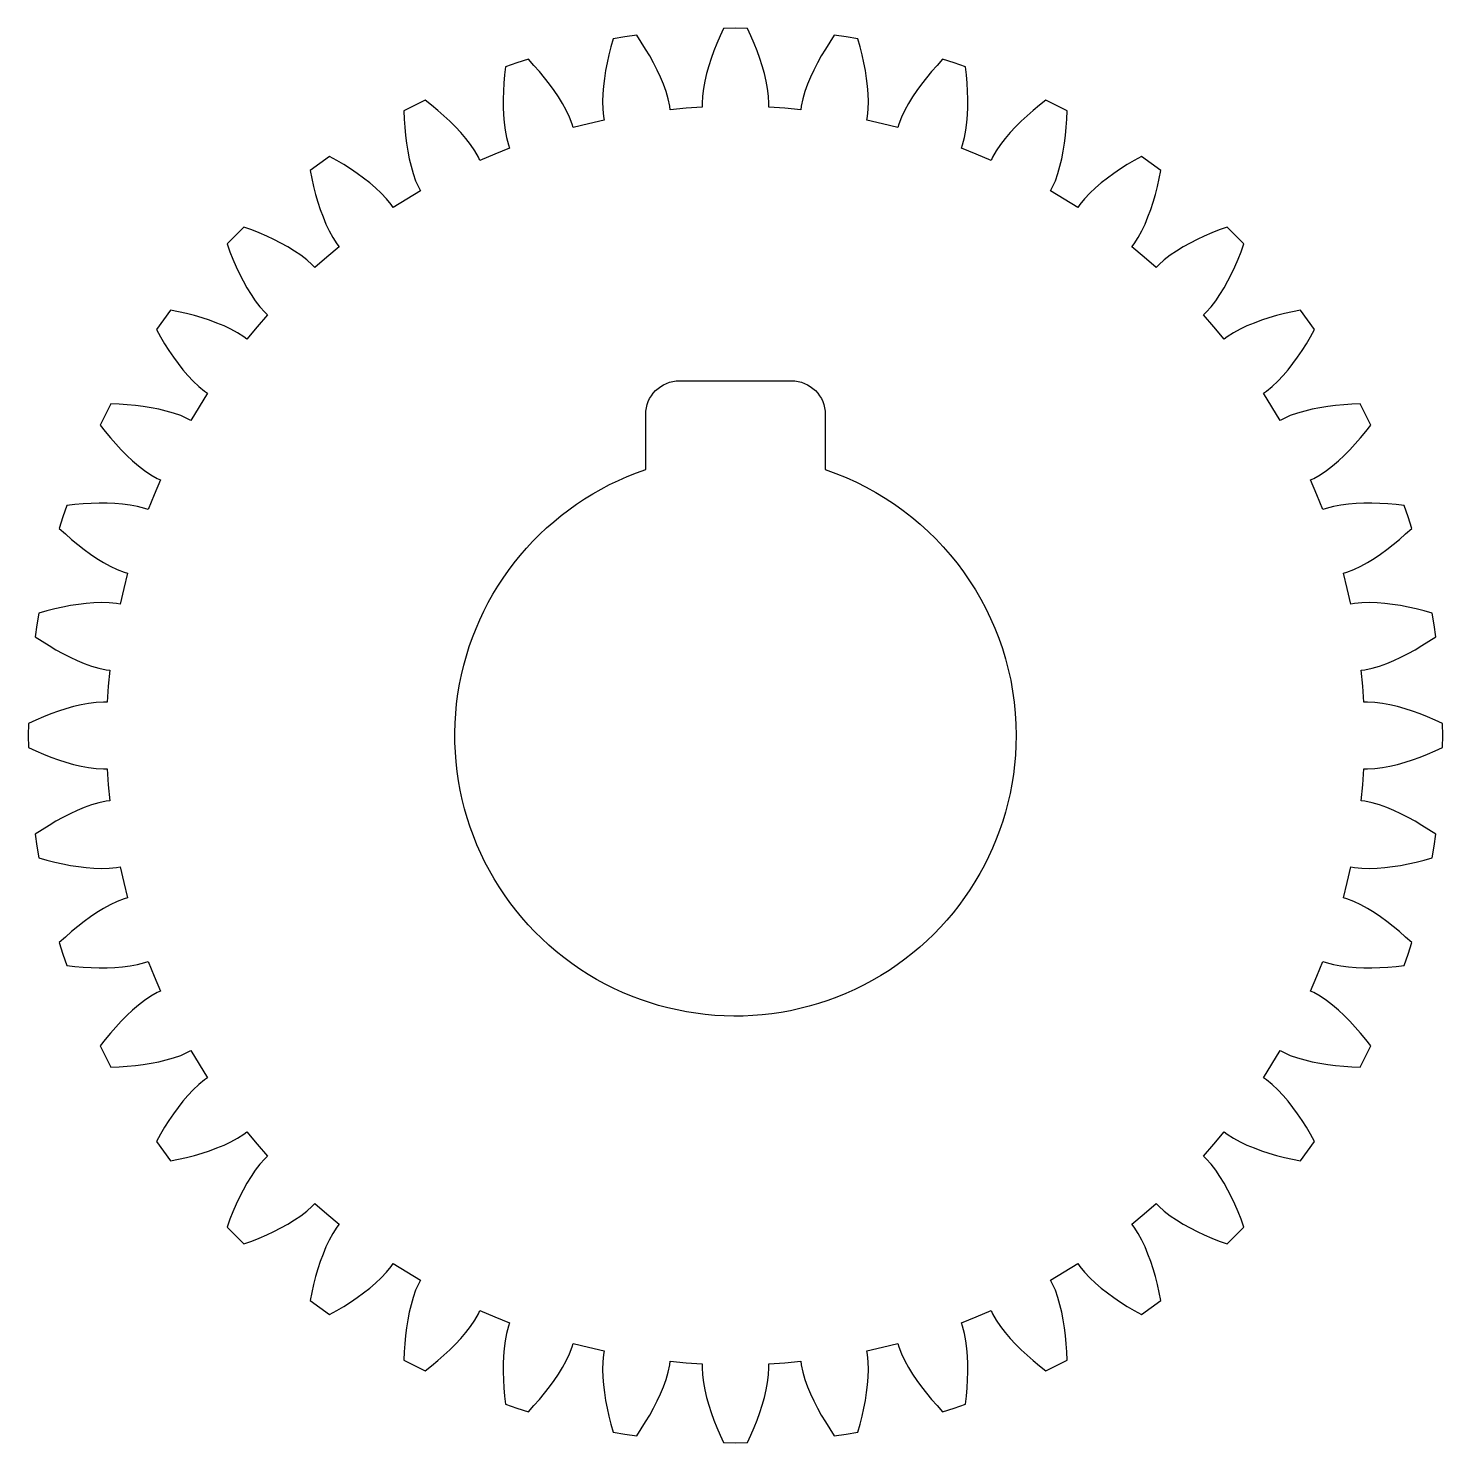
# Model space of a CAD drawing. Header units: millimetres. Extents: x -31.5 to 31.5, y -31.5 to 31.5.
import ezdxf

# ---------------------------------------------------------------- set-up
doc = ezdxf.new("R2010")
doc.units = ezdxf.units.MM
doc.layers.add('CUT', color=4, linetype='Continuous')
doc.layers.add('OUTLINE', color=7, linetype='Continuous')

msp = doc.modelspace()

# ---------------------------------------------------------------- linework, layer by layer
at = {"layer": 'CUT', "flags": 128}
msp.add_lwpolyline([(-4, 11.843), (-4, 14.3, -0.414214), (-2.5, 15.8), (2.5, 15.8, -0.414214), (4, 14.3), (4, 11.843, -0.321725), (12.5, 0, -0.610813), (-7.289, -10.155, -0.610813)], format="xyb", close=True, dxfattribs=at)
at = {"layer": 'OUTLINE', "flags": 128}
msp.add_lwpolyline([(-31.5, 0), (-31.496, -0.532), (-31.162, -0.686), (-30.827, -0.83), (-30.492, -0.962), (-30.157, -1.082), (-29.822, -1.19), (-29.486, -1.285), (-29.152, -1.366), (-28.817, -1.431), (-28.483, -1.476), (-28.151, -1.492), (-27.986, -1.484), (-27.939, -2.199), (-27.873, -2.913), (-28.038, -2.93), (-28.364, -2.998), (-28.686, -3.095), (-29.006, -3.211), (-29.325, -3.343), (-29.641, -3.489), (-29.955, -3.649), (-30.267, -3.82), (-30.577, -4.003), (-30.885, -4.197), (-31.191, -4.401), (-31.112, -4.928), (-31.024, -5.453), (-30.671, -5.553), (-30.318, -5.642), (-29.966, -5.72), (-29.616, -5.786), (-29.268, -5.841), (-28.922, -5.882), (-28.579, -5.91), (-28.239, -5.921), (-27.902, -5.913), (-27.571, -5.878), (-27.409, -5.843), (-27.251, -6.542), (-27.074, -7.237), (-27.235, -7.28), (-27.545, -7.398), (-27.849, -7.544), (-28.147, -7.709), (-28.44, -7.889), (-28.73, -8.083), (-29.015, -8.29), (-29.297, -8.508), (-29.575, -8.737), (-29.848, -8.977), (-30.118, -9.226), (-29.958, -9.734), (-29.79, -10.239), (-29.424, -10.282), (-29.062, -10.315), (-28.702, -10.337), (-28.346, -10.348), (-27.994, -10.348), (-27.646, -10.334), (-27.303, -10.308), (-26.965, -10.266), (-26.633, -10.206), (-26.312, -10.118), (-26.158, -10.059), (-25.892, -10.725), (-25.609, -11.383), (-25.76, -11.451), (-26.049, -11.616), (-26.326, -11.808), (-26.594, -12.017), (-26.856, -12.241), (-27.112, -12.478), (-27.361, -12.727), (-27.605, -12.986), (-27.844, -13.256), (-28.077, -13.535), (-28.304, -13.824), (-28.067, -14.301), (-27.821, -14.773), (-27.454, -14.759), (-27.09, -14.734), (-26.732, -14.7), (-26.379, -14.655), (-26.031, -14.599), (-25.689, -14.532), (-25.354, -14.452), (-25.027, -14.357), (-24.709, -14.246), (-24.405, -14.11), (-24.262, -14.027), (-23.895, -14.643), (-23.513, -15.249), (-23.652, -15.34), (-23.911, -15.548), (-24.154, -15.781), (-24.387, -16.03), (-24.611, -16.292), (-24.826, -16.566), (-25.034, -16.85), (-25.234, -17.145), (-25.427, -17.448), (-25.614, -17.761), (-25.793, -18.082), (-25.484, -18.515), (-25.168, -18.943), (-24.807, -18.872), (-24.452, -18.791), (-24.103, -18.701), (-23.761, -18.601), (-23.427, -18.492), (-23.1, -18.372), (-22.781, -18.24), (-22.473, -18.096), (-22.176, -17.936), (-21.898, -17.754), (-21.769, -17.65), (-21.31, -18.201), (-20.838, -18.74), (-20.961, -18.851), (-21.184, -19.097), (-21.388, -19.365), (-21.579, -19.647), (-21.759, -19.941), (-21.929, -20.245), (-22.089, -20.559), (-22.241, -20.881), (-22.385, -21.211), (-22.52, -21.549), (-22.647, -21.894), (-22.274, -22.274), (-21.894, -22.647), (-21.549, -22.52), (-21.211, -22.385), (-20.881, -22.241), (-20.559, -22.089), (-20.245, -21.929), (-19.941, -21.759), (-19.647, -21.579), (-19.365, -21.388), (-19.097, -21.184), (-18.851, -20.961), (-18.74, -20.838), (-18.201, -21.31), (-17.65, -21.769), (-17.754, -21.898), (-17.936, -22.176), (-18.096, -22.473), (-18.24, -22.781), (-18.372, -23.1), (-18.492, -23.427), (-18.601, -23.761), (-18.701, -24.103), (-18.791, -24.452), (-18.872, -24.807), (-18.943, -25.168), (-18.515, -25.484), (-18.082, -25.793), (-17.761, -25.614), (-17.448, -25.427), (-17.145, -25.234), (-16.85, -25.034), (-16.566, -24.826), (-16.292, -24.611), (-16.03, -24.387), (-15.781, -24.154), (-15.548, -23.911), (-15.34, -23.652), (-15.249, -23.513), (-14.643, -23.895), (-14.027, -24.262), (-14.11, -24.405), (-14.246, -24.709), (-14.357, -25.027), (-14.452, -25.354), (-14.532, -25.689), (-14.599, -26.031), (-14.655, -26.379), (-14.7, -26.732), (-14.734, -27.09), (-14.759, -27.454), (-14.773, -27.821), (-14.301, -28.067), (-13.824, -28.304), (-13.535, -28.077), (-13.256, -27.844), (-12.986, -27.605), (-12.727, -27.361), (-12.478, -27.112), (-12.241, -26.856), (-12.017, -26.594), (-11.808, -26.326), (-11.616, -26.049), (-11.451, -25.76), (-11.383, -25.609), (-10.725, -25.892), (-10.059, -26.158), (-10.118, -26.312), (-10.206, -26.633), (-10.266, -26.965), (-10.308, -27.303), (-10.334, -27.646), (-10.348, -27.994), (-10.348, -28.346), (-10.337, -28.702), (-10.315, -29.062), (-10.282, -29.424), (-10.239, -29.79), (-9.734, -29.958), (-9.226, -30.118), (-8.977, -29.848), (-8.737, -29.575), (-8.508, -29.297), (-8.29, -29.015), (-8.083, -28.73), (-7.889, -28.44), (-7.709, -28.147), (-7.544, -27.849), (-7.398, -27.545), (-7.28, -27.235), (-7.237, -27.074), (-6.542, -27.251), (-5.843, -27.409), (-5.878, -27.571), (-5.913, -27.902), (-5.921, -28.239), (-5.91, -28.579), (-5.882, -28.922), (-5.841, -29.268), (-5.786, -29.616), (-5.72, -29.966), (-5.642, -30.318), (-5.553, -30.671), (-5.453, -31.024), (-4.928, -31.112), (-4.401, -31.191), (-4.197, -30.885), (-4.003, -30.577), (-3.82, -30.267), (-3.649, -29.955), (-3.489, -29.641), (-3.343, -29.325), (-3.211, -29.006), (-3.095, -28.686), (-2.998, -28.364), (-2.93, -28.038), (-2.913, -27.873), (-2.199, -27.939), (-1.484, -27.986), (-1.492, -28.151), (-1.476, -28.483), (-1.431, -28.817), (-1.366, -29.152), (-1.285, -29.486), (-1.19, -29.822), (-1.082, -30.157), (-0.962, -30.492), (-0.83, -30.827), (-0.686, -31.162), (-0.532, -31.496), (0, -31.5), (0.532, -31.496), (0.686, -31.162), (0.83, -30.827), (0.962, -30.492), (1.082, -30.157), (1.19, -29.822), (1.285, -29.486), (1.366, -29.152), (1.431, -28.817), (1.476, -28.483), (1.492, -28.151), (1.484, -27.986), (2.199, -27.939), (2.913, -27.873), (2.93, -28.038), (2.998, -28.364), (3.095, -28.686), (3.211, -29.006), (3.343, -29.325), (3.489, -29.641), (3.649, -29.955), (3.82, -30.267), (4.003, -30.577), (4.197, -30.885), (4.401, -31.191), (4.928, -31.112), (5.453, -31.024), (5.553, -30.671), (5.642, -30.318), (5.72, -29.966), (5.786, -29.616), (5.841, -29.268), (5.882, -28.922), (5.91, -28.579), (5.921, -28.239), (5.913, -27.902), (5.878, -27.571), (5.843, -27.409), (6.542, -27.251), (7.237, -27.074), (7.28, -27.235), (7.398, -27.545), (7.544, -27.849), (7.709, -28.147), (7.889, -28.44), (8.083, -28.73), (8.29, -29.015), (8.508, -29.297), (8.737, -29.575), (8.977, -29.848), (9.226, -30.118), (9.734, -29.958), (10.239, -29.79), (10.282, -29.424), (10.315, -29.062), (10.337, -28.702), (10.348, -28.346), (10.348, -27.994), (10.334, -27.646), (10.308, -27.303), (10.266, -26.965), (10.206, -26.633), (10.118, -26.312), (10.059, -26.158), (10.725, -25.892), (11.383, -25.609), (11.451, -25.76), (11.616, -26.049), (11.808, -26.326), (12.017, -26.594), (12.241, -26.856), (12.478, -27.112), (12.727, -27.361), (12.986, -27.605), (13.256, -27.844), (13.535, -28.077), (13.824, -28.304), (14.301, -28.067), (14.773, -27.821), (14.759, -27.454), (14.734, -27.09), (14.7, -26.732), (14.655, -26.379), (14.599, -26.031), (14.532, -25.689), (14.452, -25.354), (14.357, -25.027), (14.246, -24.709), (14.11, -24.405), (14.027, -24.262), (14.643, -23.895), (15.249, -23.513), (15.34, -23.652), (15.548, -23.911), (15.781, -24.154), (16.03, -24.387), (16.292, -24.611), (16.566, -24.826), (16.85, -25.034), (17.145, -25.234), (17.448, -25.427), (17.761, -25.614), (18.082, -25.793), (18.515, -25.484), (18.943, -25.168), (18.872, -24.807), (18.791, -24.452), (18.701, -24.103), (18.601, -23.761), (18.492, -23.427), (18.372, -23.1), (18.24, -22.781), (18.096, -22.473), (17.936, -22.176), (17.754, -21.898), (17.65, -21.769), (18.201, -21.31), (18.74, -20.838), (18.851, -20.961), (19.097, -21.184), (19.365, -21.388), (19.647, -21.579), (19.941, -21.759), (20.245, -21.929), (20.559, -22.089), (20.881, -22.241), (21.211, -22.385), (21.549, -22.52), (21.894, -22.647), (22.274, -22.274), (22.647, -21.894), (22.52, -21.549), (22.385, -21.211), (22.241, -20.881), (22.089, -20.559), (21.929, -20.245), (21.759, -19.941), (21.579, -19.647), (21.388, -19.365), (21.184, -19.097), (20.961, -18.851), (20.838, -18.74), (21.31, -18.201), (21.769, -17.65), (21.898, -17.754), (22.176, -17.936), (22.473, -18.096), (22.781, -18.24), (23.1, -18.372), (23.427, -18.492), (23.761, -18.601), (24.103, -18.701), (24.452, -18.791), (24.807, -18.872), (25.168, -18.943), (25.484, -18.515), (25.793, -18.082), (25.614, -17.761), (25.427, -17.448), (25.234, -17.145), (25.034, -16.85), (24.826, -16.566), (24.611, -16.292), (24.387, -16.03), (24.154, -15.781), (23.911, -15.548), (23.652, -15.34), (23.513, -15.249), (23.895, -14.643), (24.262, -14.027), (24.405, -14.11), (24.709, -14.246), (25.027, -14.357), (25.354, -14.452), (25.689, -14.532), (26.031, -14.599), (26.379, -14.655), (26.732, -14.7), (27.09, -14.734), (27.454, -14.759), (27.821, -14.773), (28.067, -14.301), (28.304, -13.824), (28.077, -13.535), (27.844, -13.256), (27.605, -12.986), (27.361, -12.727), (27.112, -12.478), (26.856, -12.241), (26.594, -12.017), (26.326, -11.808), (26.049, -11.616), (25.76, -11.451), (25.609, -11.383), (25.892, -10.725), (26.158, -10.059), (26.312, -10.118), (26.633, -10.206), (26.965, -10.266), (27.303, -10.308), (27.646, -10.334), (27.994, -10.348), (28.346, -10.348), (28.702, -10.337), (29.062, -10.315), (29.424, -10.282), (29.79, -10.239), (29.958, -9.734), (30.118, -9.226), (29.848, -8.977), (29.575, -8.737), (29.297, -8.508), (29.015, -8.29), (28.73, -8.083), (28.44, -7.889), (28.147, -7.709), (27.849, -7.544), (27.545, -7.398), (27.235, -7.28), (27.074, -7.237), (27.251, -6.542), (27.409, -5.843), (27.571, -5.878), (27.902, -5.913), (28.239, -5.921), (28.579, -5.91), (28.922, -5.882), (29.268, -5.841), (29.616, -5.786), (29.966, -5.72), (30.318, -5.642), (30.671, -5.553), (31.024, -5.453), (31.112, -4.928), (31.191, -4.401), (30.885, -4.197), (30.577, -4.003), (30.267, -3.82), (29.955, -3.649), (29.641, -3.489), (29.325, -3.343), (29.006, -3.211), (28.686, -3.095), (28.364, -2.998), (28.038, -2.93), (27.873, -2.913), (27.939, -2.199), (27.986, -1.484), (28.151, -1.492), (28.483, -1.476), (28.817, -1.431), (29.152, -1.366), (29.486, -1.285), (29.822, -1.19), (30.157, -1.082), (30.492, -0.962), (30.827, -0.83), (31.162, -0.686), (31.496, -0.532), (31.5, 0), (31.496, 0.532), (31.162, 0.686), (30.827, 0.83), (30.492, 0.962), (30.157, 1.082), (29.822, 1.19), (29.486, 1.285), (29.152, 1.366), (28.817, 1.431), (28.483, 1.476), (28.151, 1.492), (27.986, 1.484), (27.939, 2.199), (27.873, 2.913), (28.038, 2.93), (28.364, 2.998), (28.686, 3.095), (29.006, 3.211), (29.325, 3.343), (29.641, 3.489), (29.955, 3.649), (30.267, 3.82), (30.577, 4.003), (30.885, 4.197), (31.191, 4.401), (31.112, 4.928), (31.024, 5.453), (30.671, 5.553), (30.318, 5.642), (29.966, 5.72), (29.616, 5.786), (29.268, 5.841), (28.922, 5.882), (28.579, 5.91), (28.239, 5.921), (27.902, 5.913), (27.571, 5.878), (27.409, 5.843), (27.251, 6.542), (27.074, 7.237), (27.235, 7.28), (27.545, 7.398), (27.849, 7.544), (28.147, 7.709), (28.44, 7.889), (28.73, 8.083), (29.015, 8.29), (29.297, 8.508), (29.575, 8.737), (29.848, 8.977), (30.118, 9.226), (29.958, 9.734), (29.79, 10.239), (29.424, 10.282), (29.062, 10.315), (28.702, 10.337), (28.346, 10.348), (27.994, 10.348), (27.646, 10.334), (27.303, 10.308), (26.965, 10.266), (26.633, 10.206), (26.312, 10.118), (26.158, 10.059), (25.892, 10.725), (25.609, 11.383), (25.76, 11.451), (26.049, 11.616), (26.326, 11.808), (26.594, 12.017), (26.856, 12.241), (27.112, 12.478), (27.361, 12.727), (27.605, 12.986), (27.844, 13.256), (28.077, 13.535), (28.304, 13.824), (28.067, 14.301), (27.821, 14.773), (27.454, 14.759), (27.09, 14.734), (26.732, 14.7), (26.379, 14.655), (26.031, 14.599), (25.689, 14.532), (25.354, 14.452), (25.027, 14.357), (24.709, 14.246), (24.405, 14.11), (24.262, 14.027), (23.895, 14.643), (23.513, 15.249), (23.652, 15.34), (23.911, 15.548), (24.154, 15.781), (24.387, 16.03), (24.611, 16.292), (24.826, 16.566), (25.034, 16.85), (25.234, 17.145), (25.427, 17.448), (25.614, 17.761), (25.793, 18.082), (25.484, 18.515), (25.168, 18.943), (24.807, 18.872), (24.452, 18.791), (24.103, 18.701), (23.761, 18.601), (23.427, 18.492), (23.1, 18.372), (22.781, 18.24), (22.473, 18.096), (22.176, 17.936), (21.898, 17.754), (21.769, 17.65), (21.31, 18.201), (20.838, 18.74), (20.961, 18.851), (21.184, 19.097), (21.388, 19.365), (21.579, 19.647), (21.759, 19.941), (21.929, 20.245), (22.089, 20.559), (22.241, 20.881), (22.385, 21.211), (22.52, 21.549), (22.647, 21.894), (22.274, 22.274), (21.894, 22.647), (21.549, 22.52), (21.211, 22.385), (20.881, 22.241), (20.559, 22.089), (20.245, 21.929), (19.941, 21.759), (19.647, 21.579), (19.365, 21.388), (19.097, 21.184), (18.851, 20.961), (18.74, 20.838), (18.201, 21.31), (17.65, 21.769), (17.754, 21.898), (17.936, 22.176), (18.096, 22.473), (18.24, 22.781), (18.372, 23.1), (18.492, 23.427), (18.601, 23.761), (18.701, 24.103), (18.791, 24.452), (18.872, 24.807), (18.943, 25.168), (18.515, 25.484), (18.082, 25.793), (17.761, 25.614), (17.448, 25.427), (17.145, 25.234), (16.85, 25.034), (16.566, 24.826), (16.292, 24.611), (16.03, 24.387), (15.781, 24.154), (15.548, 23.911), (15.34, 23.652), (15.249, 23.513), (14.643, 23.895), (14.027, 24.262), (14.11, 24.405), (14.246, 24.709), (14.357, 25.027), (14.452, 25.354), (14.532, 25.689), (14.599, 26.031), (14.655, 26.379), (14.7, 26.732), (14.734, 27.09), (14.759, 27.454), (14.773, 27.821), (14.301, 28.067), (13.824, 28.304), (13.535, 28.077), (13.256, 27.844), (12.986, 27.605), (12.727, 27.361), (12.478, 27.112), (12.241, 26.856), (12.017, 26.594), (11.808, 26.326), (11.616, 26.049), (11.451, 25.76), (11.383, 25.609), (10.725, 25.892), (10.059, 26.158), (10.118, 26.312), (10.206, 26.633), (10.266, 26.965), (10.308, 27.303), (10.334, 27.646), (10.348, 27.994), (10.348, 28.346), (10.337, 28.702), (10.315, 29.062), (10.282, 29.424), (10.239, 29.79), (9.734, 29.958), (9.226, 30.118), (8.977, 29.848), (8.737, 29.575), (8.508, 29.297), (8.29, 29.015), (8.083, 28.73), (7.889, 28.44), (7.709, 28.147), (7.544, 27.849), (7.398, 27.545), (7.28, 27.235), (7.237, 27.074), (6.542, 27.251), (5.843, 27.409), (5.878, 27.571), (5.913, 27.902), (5.921, 28.239), (5.91, 28.579), (5.882, 28.922), (5.841, 29.268), (5.786, 29.616), (5.72, 29.966), (5.642, 30.318), (5.553, 30.671), (5.453, 31.024), (4.928, 31.112), (4.401, 31.191), (4.197, 30.885), (4.003, 30.577), (3.82, 30.267), (3.649, 29.955), (3.489, 29.641), (3.343, 29.325), (3.211, 29.006), (3.095, 28.686), (2.998, 28.364), (2.93, 28.038), (2.913, 27.873), (2.199, 27.939), (1.484, 27.986), (1.492, 28.151), (1.476, 28.483), (1.431, 28.817), (1.366, 29.152), (1.285, 29.486), (1.19, 29.822), (1.082, 30.157), (0.962, 30.492), (0.83, 30.827), (0.686, 31.162), (0.532, 31.496), (0, 31.5), (-0.532, 31.496), (-0.686, 31.162), (-0.83, 30.827), (-0.962, 30.492), (-1.082, 30.157), (-1.19, 29.822), (-1.285, 29.486), (-1.366, 29.152), (-1.431, 28.817), (-1.476, 28.483), (-1.492, 28.151), (-1.484, 27.986), (-2.199, 27.939), (-2.913, 27.873), (-2.93, 28.038), (-2.998, 28.364), (-3.095, 28.686), (-3.211, 29.006), (-3.343, 29.325), (-3.489, 29.641), (-3.649, 29.955), (-3.82, 30.267), (-4.003, 30.577), (-4.197, 30.885), (-4.401, 31.191), (-4.928, 31.112), (-5.453, 31.024), (-5.553, 30.671), (-5.642, 30.318), (-5.72, 29.966), (-5.786, 29.616), (-5.841, 29.268), (-5.882, 28.922), (-5.91, 28.579), (-5.921, 28.239), (-5.913, 27.902), (-5.878, 27.571), (-5.843, 27.409), (-6.542, 27.251), (-7.237, 27.074), (-7.28, 27.235), (-7.398, 27.545), (-7.544, 27.849), (-7.709, 28.147), (-7.889, 28.44), (-8.083, 28.73), (-8.29, 29.015), (-8.508, 29.297), (-8.737, 29.575), (-8.977, 29.848), (-9.226, 30.118), (-9.734, 29.958), (-10.239, 29.79), (-10.282, 29.424), (-10.315, 29.062), (-10.337, 28.702), (-10.348, 28.346), (-10.348, 27.994), (-10.334, 27.646), (-10.308, 27.303), (-10.266, 26.965), (-10.206, 26.633), (-10.118, 26.312), (-10.059, 26.158), (-10.725, 25.892), (-11.383, 25.609), (-11.451, 25.76), (-11.616, 26.049), (-11.808, 26.326), (-12.017, 26.594), (-12.241, 26.856), (-12.478, 27.112), (-12.727, 27.361), (-12.986, 27.605), (-13.256, 27.844), (-13.535, 28.077), (-13.824, 28.304), (-14.301, 28.067), (-14.773, 27.821), (-14.759, 27.454), (-14.734, 27.09), (-14.7, 26.732), (-14.655, 26.379), (-14.599, 26.031), (-14.532, 25.689), (-14.452, 25.354), (-14.357, 25.027), (-14.246, 24.709), (-14.11, 24.405), (-14.027, 24.262), (-14.643, 23.895), (-15.249, 23.513), (-15.34, 23.652), (-15.548, 23.911), (-15.781, 24.154), (-16.03, 24.387), (-16.292, 24.611), (-16.566, 24.826), (-16.85, 25.034), (-17.145, 25.234), (-17.448, 25.427), (-17.761, 25.614), (-18.082, 25.793), (-18.515, 25.484), (-18.943, 25.168), (-18.872, 24.807), (-18.791, 24.452), (-18.701, 24.103), (-18.601, 23.761), (-18.492, 23.427), (-18.372, 23.1), (-18.24, 22.781), (-18.096, 22.473), (-17.936, 22.176), (-17.754, 21.898), (-17.65, 21.769), (-18.201, 21.31), (-18.74, 20.838), (-18.851, 20.961), (-19.097, 21.184), (-19.365, 21.388), (-19.647, 21.579), (-19.941, 21.759), (-20.245, 21.929), (-20.559, 22.089), (-20.881, 22.241), (-21.211, 22.385), (-21.549, 22.52), (-21.894, 22.647), (-22.274, 22.274), (-22.647, 21.894), (-22.52, 21.549), (-22.385, 21.211), (-22.241, 20.881), (-22.089, 20.559), (-21.929, 20.245), (-21.759, 19.941), (-21.579, 19.647), (-21.388, 19.365), (-21.184, 19.097), (-20.961, 18.851), (-20.838, 18.74), (-21.31, 18.201), (-21.769, 17.65), (-21.898, 17.754), (-22.176, 17.936), (-22.473, 18.096), (-22.781, 18.24), (-23.1, 18.372), (-23.427, 18.492), (-23.761, 18.601), (-24.103, 18.701), (-24.452, 18.791), (-24.807, 18.872), (-25.168, 18.943), (-25.484, 18.515), (-25.793, 18.082), (-25.614, 17.761), (-25.427, 17.448), (-25.234, 17.145), (-25.034, 16.85), (-24.826, 16.566), (-24.611, 16.292), (-24.387, 16.03), (-24.154, 15.781), (-23.911, 15.548), (-23.652, 15.34), (-23.513, 15.249), (-23.895, 14.643), (-24.262, 14.027), (-24.405, 14.11), (-24.709, 14.246), (-25.027, 14.357), (-25.354, 14.452), (-25.689, 14.532), (-26.031, 14.599), (-26.379, 14.655), (-26.732, 14.7), (-27.09, 14.734), (-27.454, 14.759), (-27.821, 14.773), (-28.067, 14.301), (-28.304, 13.824), (-28.077, 13.535), (-27.844, 13.256), (-27.605, 12.986), (-27.361, 12.727), (-27.112, 12.478), (-26.856, 12.241), (-26.594, 12.017), (-26.326, 11.808), (-26.049, 11.616), (-25.76, 11.451), (-25.609, 11.383), (-25.892, 10.725), (-26.158, 10.059), (-26.312, 10.118), (-26.633, 10.206), (-26.965, 10.266), (-27.303, 10.308), (-27.646, 10.334), (-27.994, 10.348), (-28.346, 10.348), (-28.702, 10.337), (-29.062, 10.315), (-29.424, 10.282), (-29.79, 10.239), (-29.958, 9.734), (-30.118, 9.226), (-29.848, 8.977), (-29.575, 8.737), (-29.297, 8.508), (-29.015, 8.29), (-28.73, 8.083), (-28.44, 7.889), (-28.147, 7.709), (-27.849, 7.544), (-27.545, 7.398), (-27.235, 7.28), (-27.074, 7.237), (-27.251, 6.542), (-27.409, 5.843), (-27.571, 5.878), (-27.902, 5.913), (-28.239, 5.921), (-28.579, 5.91), (-28.922, 5.882), (-29.268, 5.841), (-29.616, 5.786), (-29.966, 5.72), (-30.318, 5.642), (-30.671, 5.553), (-31.024, 5.453), (-31.112, 4.928), (-31.191, 4.401), (-30.885, 4.197), (-30.577, 4.003), (-30.267, 3.82), (-29.955, 3.649), (-29.641, 3.489), (-29.325, 3.343), (-29.006, 3.211), (-28.686, 3.095), (-28.364, 2.998), (-28.038, 2.93), (-27.873, 2.913), (-27.939, 2.199), (-27.986, 1.484), (-28.151, 1.492), (-28.483, 1.476), (-28.817, 1.431), (-29.152, 1.366), (-29.486, 1.285), (-29.822, 1.19), (-30.157, 1.082), (-30.492, 0.962), (-30.827, 0.83), (-31.162, 0.686), (-31.496, 0.532)], close=True, dxfattribs=at)

doc.saveas('drawing.dxf')
